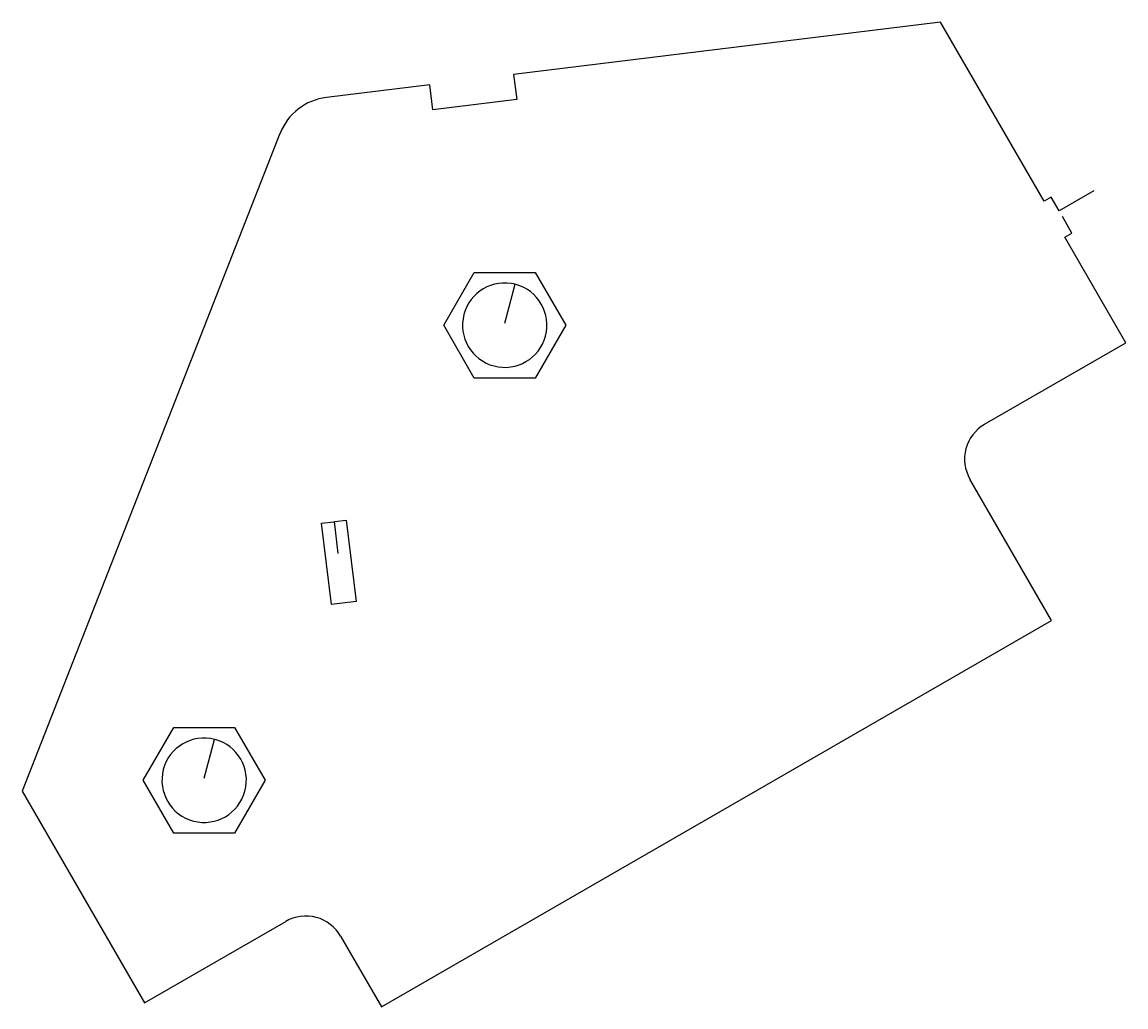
# Model space of a CAD drawing. Extents: x 176 to 312, y 1794 to 1915.
import ezdxf

# ---------------------------------------------------------------- set-up
doc = ezdxf.new("R2010")
doc.units = 0

msp = doc.modelspace()

# ---------------------------------------------------------------- linework, layer by layer
for p, q in [((288.88, 1915.08), (236.37, 1908.64)), ((301.6, 1893.05), (288.88, 1915.08)), ((236.37, 1908.64), (236.75, 1905.56)), ((226.07, 1907.37), (213.36, 1905.81)), ((226.45, 1904.3), (226.07, 1907.37)), ((236.75, 1905.56), (226.45, 1904.3)), ((207.64, 1901.38), (175.93, 1820.47)), ((302.46, 1893.55), (301.6, 1893.05)), ((303.44, 1891.86), (302.46, 1893.55)), ((307.72, 1894.33), (303.44, 1891.86)), ((305.02, 1889.12), (303.85, 1891.15)), ((304.16, 1888.62), (305.02, 1889.12)), ((311.66, 1875.63), (304.16, 1888.62)), ((227.78, 1877.79), (231.53, 1884.29)), ((231.53, 1884.29), (239.03, 1884.29)), ((239.03, 1884.29), (242.79, 1877.79)), ((235.29, 1878.05), (236.57, 1882.82)), ((231.53, 1871.29), (227.78, 1877.79)), ((242.79, 1877.79), (239.03, 1871.29)), ((294.28, 1865.6), (311.66, 1875.63)), ((239.03, 1871.29), (231.53, 1871.29)), ((302.51, 1841.48), (292.48, 1858.85)), ((212.74, 1853.43), (214.27, 1853.61)), ((213.97, 1843.42), (212.74, 1853.43)), ((214.33, 1853.62), (215.8, 1853.8)), ((214.81, 1849.71), (214.33, 1853.62)), ((215.8, 1853.8), (217.03, 1843.8)), ((217.03, 1843.8), (213.97, 1843.42)), ((220.13, 1793.92), (302.51, 1841.48)), ((190.81, 1821.81), (194.57, 1828.31)), ((194.57, 1828.31), (202.07, 1828.31)), ((202.07, 1828.31), (205.83, 1821.81)), ((198.33, 1822.07), (199.61, 1826.84)), ((194.57, 1815.31), (190.81, 1821.81)), ((205.83, 1821.81), (202.07, 1815.31)), ((175.93, 1820.47), (190.98, 1794.41)), ((202.07, 1815.31), (194.57, 1815.31)), ((190.98, 1794.41), (208.35, 1804.44)), ((215.1, 1802.63), (220.13, 1793.92))]:
    msp.add_line(p, q)
for centre, radius, start, end in [((214.22, 1898.8), 7.06, 96.9942, 158.59), ((235.28, 1877.79), 5.19, 75.6159, 74.9192), ((296.75, 1861.32), 4.93, 119.9894, 210.0474), ((198.32, 1821.81), 5.19, 75.6159, 75.0259), ((210.82, 1800.16), 4.94, 29.9894, 119.9894)]:
    msp.add_arc(centre, radius, start, end)

doc.saveas('drawing.dxf')
